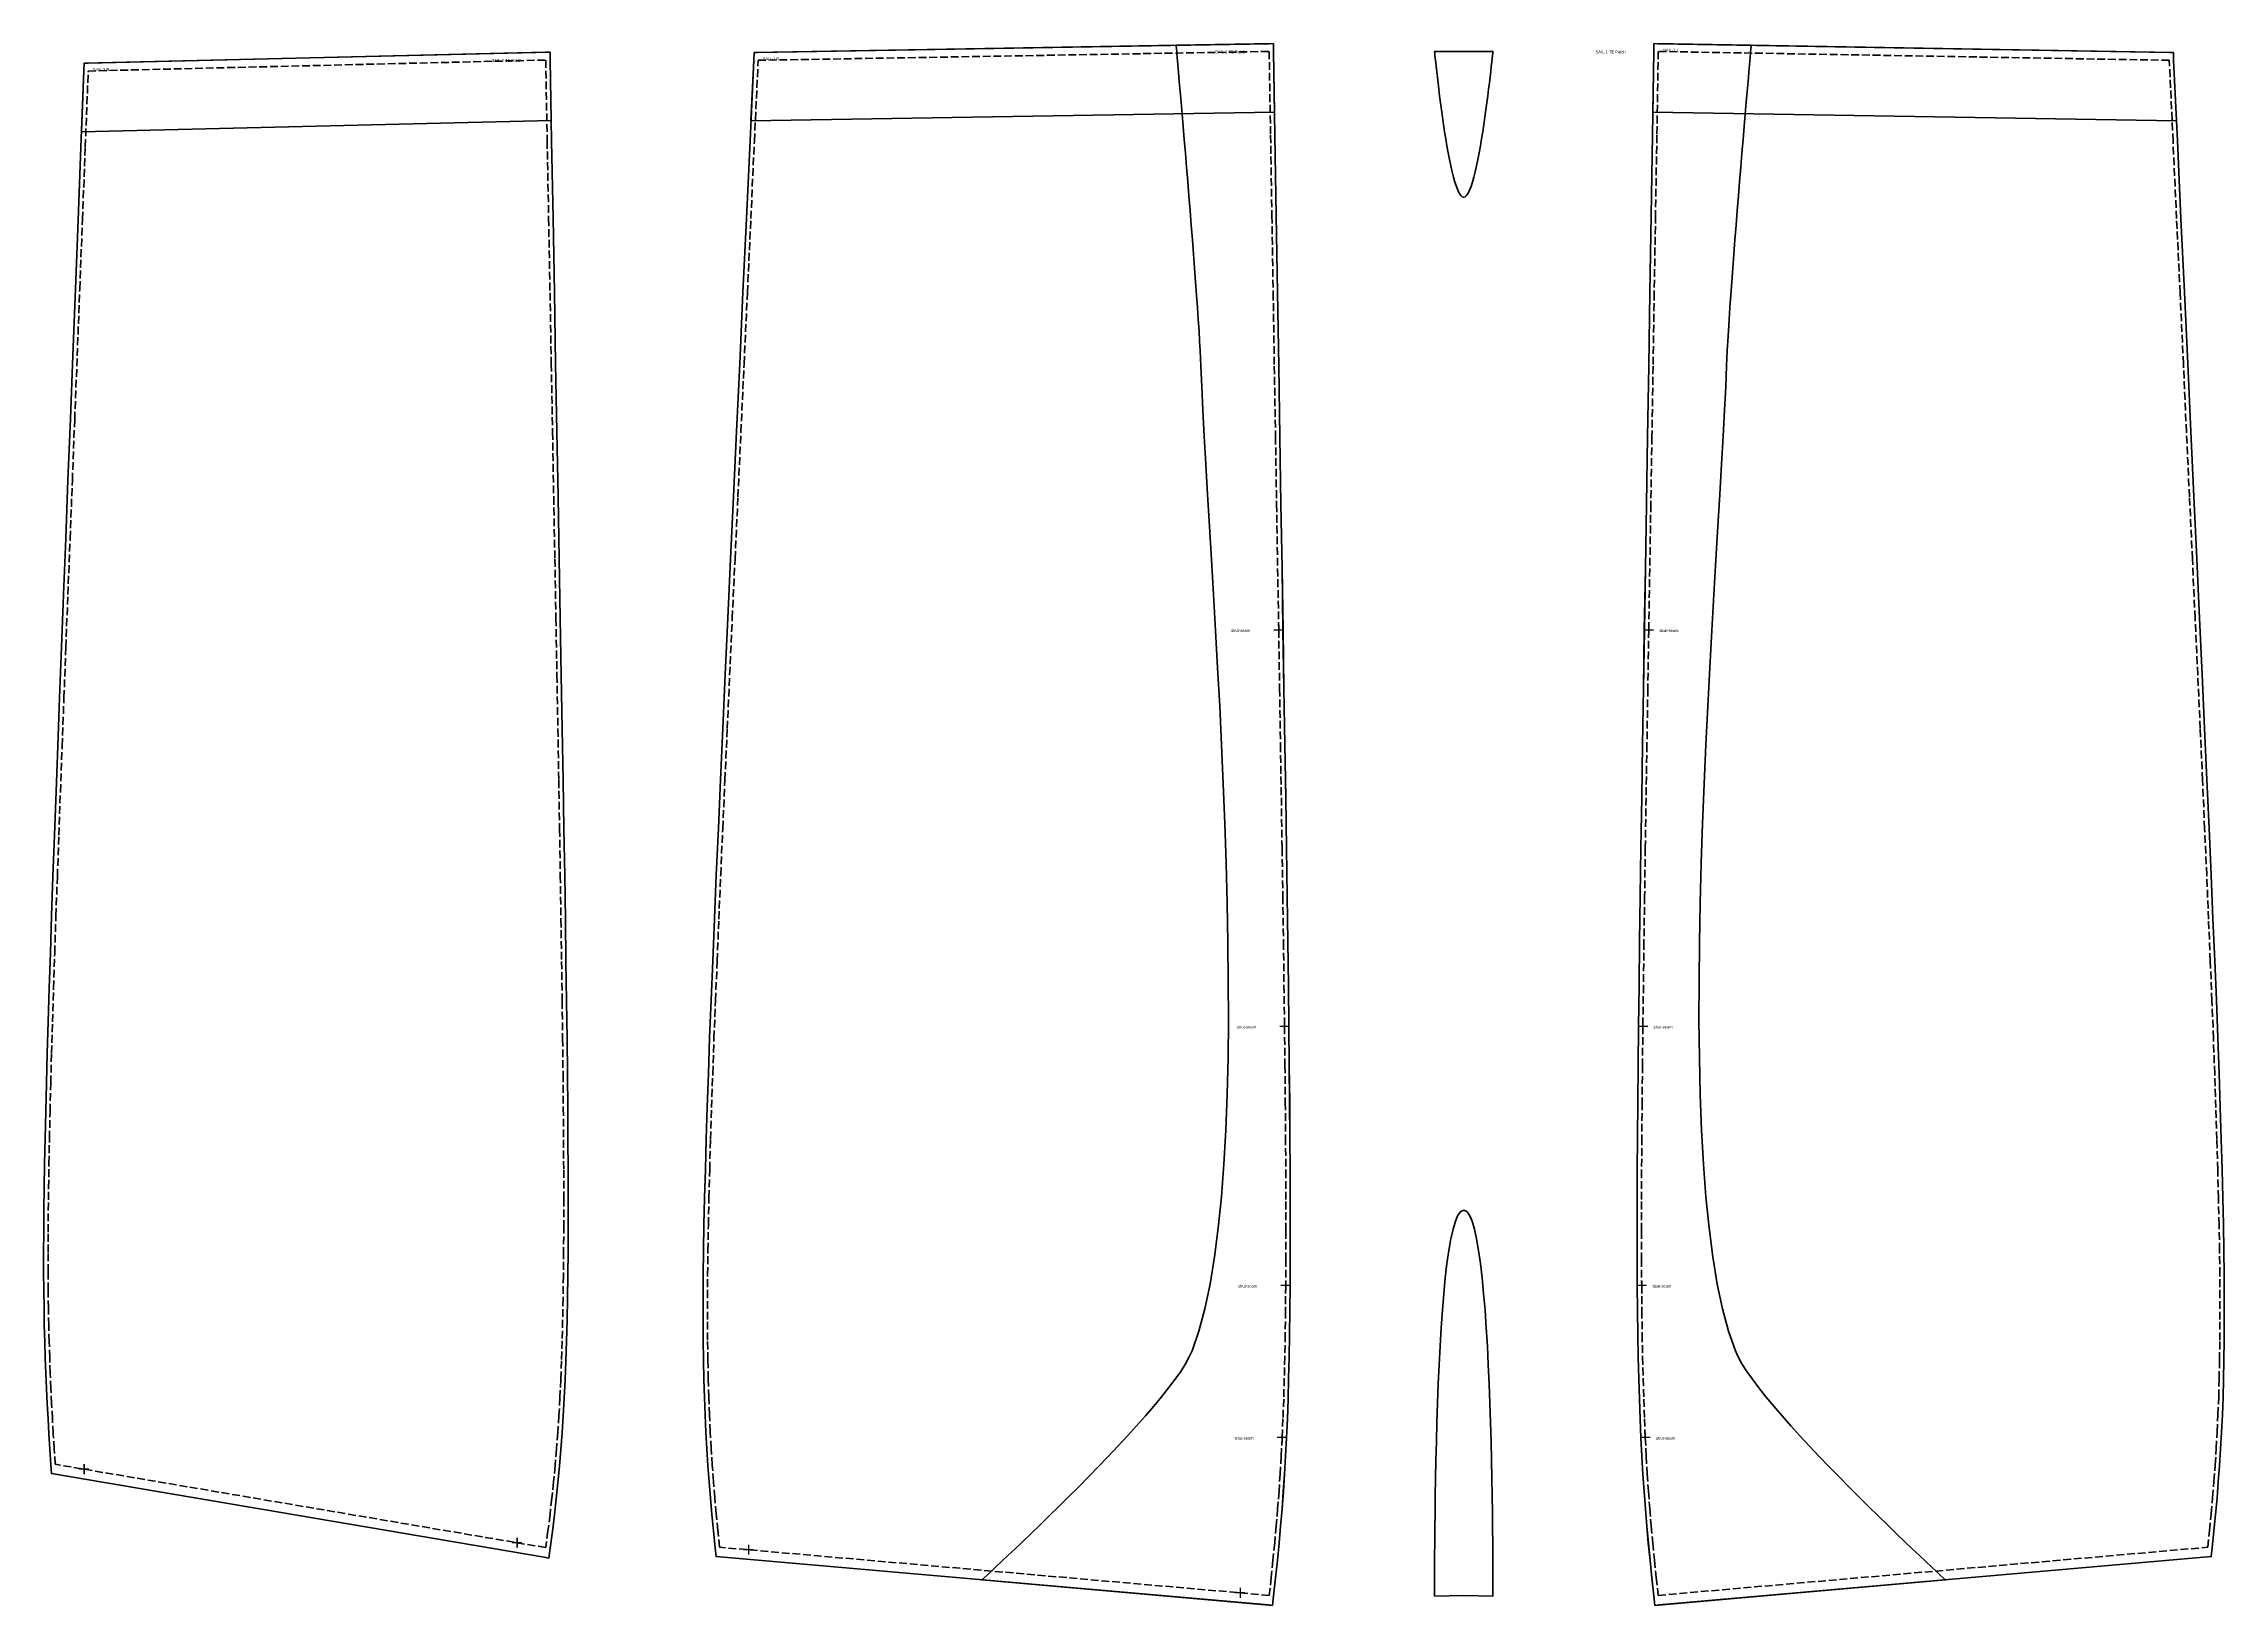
# Model space of a CAD drawing. Header units: millimetres. Extents: x -5729 to 7569, y -6188 to 2520.
# Drawn here: x -1460 to 782, y 913 to 2520 of the extents above; entities that cross this region are included whole.
import ezdxf

# ---------------------------------------------------------------- set-up
doc = ezdxf.new("R2010")
doc.units = ezdxf.units.MM
doc.linetypes.add('DASHED', pattern=[11, -3, 8])
for name, color, linetype in [('MARKER', 8, 'Continuous'), ('PEN', 5, 'Continuous'), ('TEXT', 3, 'Continuous')]:
    doc.layers.add(name, color=color, linetype=linetype)
for name, color, linetype, lineweight in [('PROTECTION', 6, 'Continuous', 50), ('SAIL', 7, 'Continuous', 50), ('SEAM', 1, 'DASHED', 35)]:
    doc.layers.add(name, color=color, linetype=linetype, lineweight=lineweight)

# ---------------------------------------------------------------- blocks, each defined once
blk = doc.blocks.new('UV-SAIL-1_(0)')
at = {"layer": 'MARKER'}
for p, q in [((10.4, -603.2), (0.4, -603.2)), ((5.4, -598.2), (5.4, -608.2)), ((11.4, -1005.9), (11.4, -1015.9)), ((16.4, -1010.9), (6.4, -1010.9)), ((17.6, -1277.4), (7.6, -1277.4)), ((12.6, -1272.4), (12.6, -1282.4)), ((13.9, -1433.8), (3.9, -1433.8)), ((8.9, -1428.8), (8.9, -1438.8))]:
    blk.add_line(p, q, dxfattribs=at)
at = {"layer": 'PEN'}
for p, q in [((-539.6, -1544.1), (-539.6, -1554.1)), ((-534.6, -1549.1), (-544.6, -1549.1)), ((-34.3, -1588.4), (-34.3, -1598.4)), ((-29.3, -1593.4), (-39.3, -1593.4))]:
    blk.add_line(p, q, dxfattribs=at)
at = {"layer": 'SAIL'}
blk.add_lwpolyline([(0, 0), (0.1, -8), (1.5, -94.3), (2.9, -176.9), (4.2, -256), (5.4, -331.7), (6.6, -404.3), (7.7, -473.6), (8.8, -540), (9.9, -603.1), (10.8, -663.4), (11.7, -720.8), (12.6, -775.6), (13.4, -827.6), (14.1, -877), (14.8, -924), (15.3, -968.6), (15.9, -1010.9), (16.3, -1051), (16.7, -1088.9), (16.9, -1124.8), (17.2, -1158.8), (17.3, -1191), (17.3, -1221.4), (17.3, -1250.2), (17.1, -1277.4), (16.9, -1303.2), (16.6, -1327.7), (16.2, -1350.9), (15.6, -1373.1), (15, -1394.2), (14.3, -1414.5), (13.4, -1434), (12.5, -1452.9), (11.4, -1471.3), (10.2, -1489.3), (8.8, -1507.1), (7.4, -1524.8), (5.8, -1542.4), (4, -1560.2), (2.1, -1578.2), (0.1, -1596.5), (-1, -1606.3), (-1, -1606.3), (-5.2, -1605.9), (-573, -1556.2), (-573, -1556.2), (-574, -1547), (-575.7, -1529.7), (-577.3, -1512.7), (-578.9, -1495.9), (-580.2, -1479.2), (-581.5, -1462.4), (-582.6, -1445.4), (-583.5, -1428.1), (-584.4, -1410.5), (-585.1, -1392.4), (-585.6, -1373.6), (-586, -1354), (-586.3, -1333.7), (-586.4, -1312.3), (-586.4, -1289.8), (-586.3, -1266.2), (-586, -1241.3), (-585.5, -1215), (-584.9, -1187.2), (-584.1, -1157.9), (-583.2, -1126.8), (-582.2, -1094), (-581, -1059.3), (-579.7, -1022.7), (-578.2, -984), (-576.5, -943.3), (-574.7, -900.2), (-572.8, -854.9), (-570.7, -807.3), (-568.5, -757), (-566.1, -704.3), (-563.6, -648.9), (-560.9, -590.8), (-558.1, -529.9), (-555.1, -465.7), (-552, -399.1), (-548.8, -329), (-545.4, -255.9), (-541.8, -179.9), (-538.1, -100.1), (-534.3, -17), (-534, -9.2), (-534, -9.2), (-530, -9.2), (-4.5, -0.1), (0, 0)], dxfattribs=at)
at = {"layer": 'SEAM'}
blk.add_lwpolyline([(-4.4, -8.1), (-3, -94.3), (-1.6, -176.9), (-0.3, -256.1), (0.9, -331.9), (2.1, -404.4), (3.2, -473.8), (4.3, -540), (5.4, -603.2), (6.3, -663.5), (7.2, -720.9), (8.1, -775.6), (8.9, -827.7), (9.6, -877.1), (10.3, -924.1), (10.8, -968.7), (11.4, -1010.9), (11.8, -1051), (12.2, -1089), (12.4, -1124.9), (12.7, -1158.9), (12.8, -1191), (12.8, -1221.4), (12.8, -1250.2), (12.6, -1277.4), (12.4, -1303.2), (12.1, -1327.6), (11.7, -1350.8), (11.1, -1372.9), (10.5, -1394.1), (9.8, -1414.3), (8.9, -1433.8), (8, -1452.7), (6.9, -1471), (5.7, -1489), (4.3, -1506.8), (2.9, -1524.4), (1.3, -1542), (-0.5, -1559.7), (-2.3, -1577.7), (-4.4, -1596), (-4.4, -1596), (-569.5, -1546.5), (-569.5, -1546.5), (-571.2, -1529.3), (-572.9, -1512.3), (-574.4, -1495.5), (-575.7, -1478.8), (-577, -1462), (-578.1, -1445.1), (-579, -1427.9), (-579.9, -1410.3), (-580.6, -1392.2), (-581.1, -1373.5), (-581.5, -1354), (-581.8, -1333.6), (-581.9, -1312.3), (-581.9, -1289.9), (-581.8, -1266.3), (-581.5, -1241.4), (-581, -1215.1), (-580.4, -1187.3), (-579.6, -1158), (-578.8, -1127), (-577.7, -1094.2), (-576.5, -1059.5), (-575.2, -1022.9), (-573.7, -984.2), (-572, -943.4), (-570.2, -900.4), (-568.3, -855.1), (-566.2, -807.4), (-564, -757.2), (-561.6, -704.5), (-559.1, -649.1), (-556.4, -591), (-553.6, -530), (-550.6, -466.2), (-547.5, -399.3), (-544.3, -329.4), (-540.9, -256.3), (-537.3, -180), (-533.7, -100.3), (-529.8, -17.2), (-529.8, -17.2), (-4.4, -8.1)], dxfattribs=at)
at = {"layer": 'TEXT'}
blk.add_text('SAIL-1 R', height=3, dxfattribs=at).set_placement((-524.8, -17.2))
at = {"layer": 'text'}
for p in [(-43.6, -605.2), (-37.6, -1012.9), (-36.4, -1279.4), (-40.1, -1435.8)]:
    blk.add_text('strut-seam', height=3, dxfattribs=at).set_placement(p)
blk = doc.blocks.new('UV-SAIL-2_(6)')
at = {"layer": 'PEN'}
for p, q in [((-479.1, -1452.4), (-479.1, -1462.4)), ((-474.1, -1457.4), (-484.1, -1457.4)), ((-28.9, -1533.1), (-38.9, -1533.1)), ((-33.9, -1528.1), (-33.9, -1538.1))]:
    blk.add_line(p, q, dxfattribs=at)
at = {"layer": 'SAIL'}
blk.add_lwpolyline([(0, 0), (0.1, -8), (1.6, -91.1), (3.1, -170.9), (4.5, -247.3), (5.8, -320.4), (7.1, -390.2), (8.3, -457.4), (9.5, -521.3), (10.6, -582.3), (11.6, -640.7), (12.6, -695.9), (13.5, -748.8), (14.3, -799), (15.1, -846.7), (15.8, -892.1), (16.4, -935.1), (17, -976), (17.5, -1014.6), (17.9, -1051.3), (18.2, -1086), (18.4, -1118.8), (18.6, -1149.8), (18.6, -1179.2), (18.6, -1207), (18.5, -1233.3), (18.3, -1258.2), (18, -1281.9), (17.5, -1304.3), (17, -1325.6), (16.3, -1346), (15.6, -1365.5), (14.7, -1384.3), (13.7, -1402.4), (12.5, -1420.1), (11.2, -1437.3), (9.8, -1454.2), (8.2, -1471), (6.4, -1487.8), (4.5, -1504.5), (2.4, -1521.5), (0.1, -1538.7), (-1.2, -1548.8), (-1.2, -1548.8), (-6, -1548), (-512.6, -1461.9), (-512.6, -1461.9), (-513.2, -1452.7), (-514.2, -1436.8), (-515.2, -1421.2), (-516.1, -1405.6), (-516.9, -1390.2), (-517.7, -1374.6), (-518.3, -1358.8), (-518.9, -1342.8), (-519.4, -1326.3), (-519.9, -1309.4), (-520.2, -1291.8), (-520.4, -1273.6), (-520.6, -1254.5), (-520.6, -1234.5), (-520.5, -1213.5), (-520.3, -1191.3), (-520, -1167.9), (-519.7, -1143.2), (-519.1, -1117.2), (-518.5, -1089.6), (-517.8, -1060.5), (-517, -1029.7), (-516, -997.2), (-514.9, -962.7), (-513.7, -926.5), (-512.4, -888.2), (-511, -848), (-509.5, -805.4), (-507.9, -760.4), (-506.1, -713.6), (-504.2, -664.2), (-502.2, -611.9), (-500.2, -557.9), (-497.9, -500.2), (-495.6, -440.3), (-493.1, -377.1), (-490.6, -311.9), (-487.9, -243.3), (-485.2, -172.8), (-482.3, -97.7), (-479.3, -19.2), (-479, -11.5), (-479, -11.5), (-475, -11.4), (-4.5, -0.1), (0, 0)], dxfattribs=at)
at = {"layer": 'SEAM'}
blk.add_lwpolyline([(-4.4, -8.1), (-2.9, -91.3), (-1.4, -171), (0, -247.5), (1.3, -320.6), (2.6, -390.6), (3.8, -457.5), (5, -521.4), (6.1, -582.5), (7.1, -640.6), (8.1, -696.1), (9, -748.9), (9.8, -799.1), (10.6, -846.8), (11.3, -892.2), (11.9, -935.2), (12.5, -976), (13, -1014.7), (13.4, -1051.3), (13.7, -1086), (13.9, -1118.8), (14.1, -1149.9), (14.1, -1179.2), (14.1, -1207), (14, -1233.3), (13.8, -1258.2), (13.5, -1281.8), (13, -1304.2), (12.5, -1325.5), (11.8, -1345.9), (11.1, -1365.3), (10.2, -1384.1), (9.2, -1402.2), (8, -1419.7), (6.7, -1436.9), (5.3, -1453.8), (3.7, -1470.6), (1.9, -1487.3), (0, -1504), (-2.1, -1520.9), (-4.4, -1538.1), (-4.4, -1538.1), (-508.7, -1452.4), (-508.7, -1452.4), (-509.7, -1436.5), (-510.7, -1420.9), (-511.6, -1405.4), (-512.4, -1389.9), (-513.2, -1374.4), (-513.8, -1358.6), (-514.4, -1342.6), (-514.9, -1326.2), (-515.4, -1309.3), (-515.7, -1291.8), (-515.9, -1273.5), (-516.1, -1254.5), (-516.1, -1234.5), (-516, -1213.5), (-515.8, -1191.3), (-515.5, -1168), (-515.2, -1143.3), (-514.6, -1117.3), (-514, -1089.7), (-513.3, -1060.6), (-512.5, -1029.8), (-511.5, -997.3), (-510.4, -962.9), (-509.2, -926.7), (-508, -888.4), (-506.5, -848), (-505, -805.5), (-503.4, -760.8), (-501.6, -713.7), (-499.7, -664.2), (-497.8, -612.2), (-495.7, -557.7), (-493.4, -500.5), (-491.1, -440.6), (-488.7, -377.9), (-486.1, -312.3), (-483.5, -243.7), (-480.7, -172.1), (-477.8, -97.4), (-474.8, -19.4), (-474.8, -19.4), (-4.4, -8.1)], dxfattribs=at)
at = {"layer": 'TEXT'}
blk.add_text('SAIL-2 R', height=3, dxfattribs=at).set_placement((-469.8, -19.4))
blk = doc.blocks.new('UV-SAIL-1.left_(26)')
at = {"layer": 'MARKER'}
for p, q in [((-0.4, -603.2), (-10.4, -603.2)), ((-5.4, -598.2), (-5.4, -608.2)), ((-11.4, -1005.9), (-11.4, -1015.9)), ((-6.4, -1010.9), (-16.4, -1010.9)), ((-7.6, -1277.4), (-17.6, -1277.4)), ((-12.6, -1272.4), (-12.6, -1282.4)), ((-3.9, -1433.8), (-13.9, -1433.8)), ((-8.9, -1428.8), (-8.9, -1438.8))]:
    blk.add_line(p, q, dxfattribs=at)
at = {"layer": 'PEN'}
for p, q in [((-930.9, -1544.1), (-930.9, -1554.1)), ((-925.9, -1549.1), (-935.9, -1549.1)), ((-425.5, -1588.4), (-425.5, -1598.4)), ((-420.5, -1593.4), (-430.5, -1593.4))]:
    blk.add_line(p, q, dxfattribs=at)
at = {"layer": 'SAIL'}
blk.add_lwpolyline([(0, 0), (-0.1, -8), (-1.5, -94.3), (-2.9, -176.9), (-4.2, -256), (-5.4, -331.7), (-6.6, -404.3), (-7.7, -473.6), (-8.8, -540), (-9.9, -603.1), (-10.8, -663.4), (-11.7, -720.8), (-12.6, -775.6), (-13.4, -827.6), (-14.1, -877), (-14.8, -924), (-15.3, -968.6), (-15.9, -1010.9), (-16.3, -1051), (-16.7, -1088.9), (-16.9, -1124.8), (-17.2, -1158.8), (-17.3, -1191), (-17.3, -1221.4), (-17.3, -1250.2), (-17.1, -1277.4), (-16.9, -1303.2), (-16.6, -1327.7), (-16.2, -1350.9), (-15.6, -1373.1), (-15, -1394.2), (-14.3, -1414.5), (-13.4, -1434), (-12.5, -1452.9), (-11.4, -1471.3), (-10.2, -1489.3), (-8.8, -1507.1), (-7.4, -1524.8), (-5.8, -1542.4), (-4, -1560.2), (-2.1, -1578.2), (-0.1, -1596.5), (1, -1606.3), (1, -1606.3), (5.2, -1605.9), (573, -1556.2), (573, -1556.2), (574, -1547), (575.7, -1529.7), (577.3, -1512.7), (578.9, -1495.9), (580.2, -1479.2), (581.5, -1462.4), (582.6, -1445.4), (583.5, -1428.1), (584.4, -1410.5), (585.1, -1392.4), (585.6, -1373.6), (586, -1354), (586.3, -1333.7), (586.4, -1312.3), (586.4, -1289.8), (586.3, -1266.2), (586, -1241.3), (585.5, -1215), (584.9, -1187.2), (584.1, -1157.9), (583.2, -1126.8), (582.2, -1094), (581, -1059.3), (579.7, -1022.7), (578.2, -984), (576.5, -943.3), (574.7, -900.2), (572.8, -854.9), (570.7, -807.3), (568.5, -757), (566.1, -704.3), (563.6, -648.9), (560.9, -590.8), (558.1, -529.9), (555.1, -465.7), (552, -399.1), (548.8, -329), (545.4, -255.9), (541.8, -179.9), (538.1, -100.1), (534.3, -17), (534, -9.2), (534, -9.2), (530, -9.2), (4.5, -0.1), (0, 0)], dxfattribs=at)
at = {"layer": 'SEAM'}
blk.add_lwpolyline([(4.4, -8.1), (3, -94.3), (1.6, -176.9), (0.3, -256.1), (-0.9, -331.9), (-2.1, -404.4), (-3.2, -473.8), (-4.3, -540), (-5.4, -603.2), (-6.3, -663.5), (-7.2, -720.9), (-8.1, -775.6), (-8.9, -827.7), (-9.6, -877.1), (-10.3, -924.1), (-10.8, -968.7), (-11.4, -1010.9), (-11.8, -1051), (-12.2, -1089), (-12.4, -1124.9), (-12.7, -1158.9), (-12.8, -1191), (-12.8, -1221.4), (-12.8, -1250.2), (-12.6, -1277.4), (-12.4, -1303.2), (-12.1, -1327.6), (-11.7, -1350.8), (-11.1, -1372.9), (-10.5, -1394.1), (-9.8, -1414.3), (-8.9, -1433.8), (-8, -1452.7), (-6.9, -1471), (-5.7, -1489), (-4.3, -1506.8), (-2.9, -1524.4), (-1.3, -1542), (0.5, -1559.7), (2.3, -1577.7), (4.4, -1596), (4.4, -1596), (569.5, -1546.5), (569.5, -1546.5), (571.2, -1529.3), (572.9, -1512.3), (574.4, -1495.5), (575.7, -1478.8), (577, -1462), (578.1, -1445.1), (579, -1427.9), (579.9, -1410.3), (580.6, -1392.2), (581.1, -1373.5), (581.5, -1354), (581.8, -1333.6), (581.9, -1312.3), (581.9, -1289.9), (581.8, -1266.3), (581.5, -1241.4), (581, -1215.1), (580.4, -1187.3), (579.6, -1158), (578.8, -1127), (577.7, -1094.2), (576.5, -1059.5), (575.2, -1022.9), (573.7, -984.2), (572, -943.4), (570.2, -900.4), (568.3, -855.1), (566.2, -807.4), (564, -757.2), (561.6, -704.5), (559.1, -649.1), (556.4, -591), (553.6, -530), (550.6, -466.2), (547.5, -399.3), (544.3, -329.4), (540.9, -256.3), (537.3, -180), (533.7, -100.3), (529.8, -17.2), (529.8, -17.2), (4.4, -8.1)], dxfattribs=at)
at = {"layer": 'TEXT'}
blk.add_text('SAIL-1 L', height=3, dxfattribs=at).set_placement((9.4, -8.1))
at = {"layer": 'text'}
for p in [(5.6, -605.2), (-0.4, -1012.9), (-1.6, -1279.4), (2.1, -1435.8)]:
    blk.add_text('strut-seam', height=3, dxfattribs=at).set_placement(p)
blk = doc.blocks.new('UV-SAIL-1.te_patch TE Patch_(27)')
at = {"layer": 'SAIL'}
blk.add_lwpolyline([(0, 0), (0.1, -8), (1.1, -70.4), (-537.2, -79.6), (-534.3, -17), (-534, -9.2), (0, 0)], dxfattribs=at)
at = {"layer": 'TEXT'}
blk.add_text('SAIL-1 TE Patch', height=3, dxfattribs=at).set_placement((-60, -10))
blk = doc.blocks.new('UV-SAIL-1.te_patch.left TE Patch_(28)')
at = {"layer": 'SAIL'}
blk.add_lwpolyline([(0, 0), (-0.1, -8), (-1.1, -70.4), (537.2, -79.6), (534.3, -17), (534, -9.2), (0, 0)], dxfattribs=at)
at = {"layer": 'TEXT'}
blk.add_text('SAIL-1 TE Patch', height=3, dxfattribs=at).set_placement((-60, -10))
blk = doc.blocks.new('UV-SAIL-1.le_seam_patch_(29)')
at = {"layer": 'PROTECTION'}
blk.add_lwpolyline([(0, 0), (-30, -0.7), (-30, 0.6), (-30, 4.4), (-30, 10.4), (-30, 18.6), (-30, 28.7), (-29.9, 40.6), (-29.8, 54), (-29.7, 68.9), (-29.5, 85), (-29.3, 102.2), (-29, 120.2), (-28.6, 138.9), (-28.1, 158.2), (-27.6, 177.9), (-26.9, 197.7), (-26.2, 217.5), (-25.3, 237.1), (-24.3, 256.4), (-23.2, 275.1), (-21.9, 293.2), (-20.5, 310.3), (-19, 326.4), (-17.2, 341.3), (-15.3, 354.7), (-13.3, 366.6), (-11, 376.7), (-8.6, 384.9), (-5.9, 390.9), (-3.1, 394.7), (0, 396), (3.1, 394.7), (5.9, 390.9), (8.6, 384.9), (11, 376.7), (13.3, 366.6), (15.3, 354.7), (17.2, 341.3), (19, 326.4), (20.5, 310.3), (21.9, 293.2), (23.2, 275.1), (24.3, 256.4), (25.3, 237.1), (26.2, 217.5), (26.9, 197.7), (27.6, 177.9), (28.1, 158.2), (28.6, 138.9), (29, 120.2), (29.3, 102.2), (29.5, 85), (29.7, 68.9), (29.8, 54), (29.9, 40.6), (30, 28.7), (30, 18.6), (30, 10.4), (30, 4.4), (30, 0.6), (30, -0.7), (0, 0)], close=True, dxfattribs=at)
blk = doc.blocks.new('UV-SAIL-1.te_seam_patch_(30)')
at = {"layer": 'PROTECTION'}
blk.add_lwpolyline([(0, 0), (-30, 0), (-30, -0.5), (-29.8, -1.9), (-29.6, -4.2), (-29.2, -7.3), (-28.8, -11.1), (-28.3, -15.6), (-27.8, -20.7), (-27.1, -26.3), (-26.4, -32.4), (-25.6, -38.9), (-24.8, -45.7), (-23.8, -52.8), (-22.9, -60.1), (-21.8, -67.5), (-20.7, -75), (-19.6, -82.5), (-18.4, -89.9), (-17.2, -97.2), (-15.9, -104.3), (-14.6, -111.1), (-13.2, -117.6), (-11.8, -123.7), (-10.4, -129.3), (-9, -134.4), (-7.5, -138.9), (-6.1, -142.7), (-4.6, -145.8), (-3, -148.1), (-1.5, -149.5), (0, -150), (1.5, -149.5), (3, -148.1), (4.6, -145.8), (6.1, -142.7), (7.5, -138.9), (9, -134.4), (10.4, -129.3), (11.8, -123.7), (13.2, -117.6), (14.6, -111.1), (15.9, -104.3), (17.2, -97.2), (18.4, -89.9), (19.6, -82.5), (20.7, -75), (21.8, -67.5), (22.9, -60.1), (23.8, -52.8), (24.8, -45.7), (25.6, -38.9), (26.4, -32.4), (27.1, -26.3), (27.8, -20.7), (28.3, -15.6), (28.8, -11.1), (29.2, -7.3), (29.6, -4.2), (29.8, -1.9), (30, -0.5), (30, 0), (0, 0)], close=True, dxfattribs=at)
blk = doc.blocks.new('UV-SAIL-1.patch.strut.center_(35)')
at = {"layer": 'SAIL'}
blk.add_lwpolyline([(0, 0), (0.1, -0.9), (0.3, -3.4), (0.7, -7.4), (1.1, -13), (1.7, -19.8), (2.4, -27.9), (3.2, -37.2), (4.1, -47.5), (5.1, -58.7), (6.1, -70.8), (7.2, -83.6), (8.3, -97), (9.5, -110.9), (10.6, -125.3), (11.9, -140), (13.1, -154.9), (14.3, -170), (15.5, -185), (16.7, -200), (17.8, -214.8), (18.9, -229.3), (20, -243.3), (21, -256.9), (21.9, -269.9), (22.7, -282.2), (23.5, -293.7), (24.1, -304.3), (24.7, -313.9), (25.1, -322.3), (25.4, -329.6), (26.2, -351.2), (27.4, -375.4), (28.8, -402.1), (30.5, -431), (32.3, -461.9), (34.2, -494.6), (36.3, -529.1), (38.4, -565), (40.5, -602.1), (42.6, -640.4), (44.7, -679.6), (46.6, -719.4), (48.4, -759.8), (50, -800.6), (51.3, -841.4), (52.4, -882.3), (53.2, -922.9), (53.6, -963), (53.7, -1002.6), (53.3, -1041.3), (52.4, -1079.1), (51, -1115.7), (49.1, -1150.8), (46.5, -1184.5), (43.3, -1216.4), (39.4, -1246.3), (34.9, -1274.1), (29.5, -1299.6), (23.3, -1322.5), (16.3, -1342.8), (13.5, -1349.1), (9.5, -1356.2), (4.6, -1363.9), (-1.2, -1372.1), (-7.8, -1380.9), (-15.1, -1390.2), (-23.1, -1399.8), (-31.7, -1409.7), (-40.7, -1419.9), (-50.1, -1430.3), (-59.9, -1440.9), (-69.9, -1451.4), (-80.1, -1462), (-90.3, -1472.5), (-100.6, -1482.9), (-110.7, -1493.1), (-120.7, -1503), (-130.5, -1512.6), (-140, -1521.8), (-149, -1530.6), (-157.6, -1538.8), (-165.6, -1546.4), (-173, -1553.4), (-179.6, -1559.6), (-185.5, -1565.1), (-190.4, -1569.7), (-194.4, -1573.4), (-197.4, -1576.2), (-199.2, -1577.9), (-199.9, -1578.4), (-199.9, -1578.4), (99, -1604.6), (99, -1604.6), (100.1, -1594.8), (102.1, -1576.4), (104, -1558.5), (105.7, -1540.7), (107.3, -1523), (108.8, -1505.4), (110.1, -1487.6), (111.4, -1469.6), (112.4, -1451.2), (113.4, -1432.3), (114.3, -1412.8), (115, -1392.5), (115.6, -1371.3), (116.1, -1349.2), (116.6, -1326), (116.9, -1301.5), (117.1, -1275.7), (117.3, -1248.5), (117.3, -1219.7), (117.3, -1189.3), (117.1, -1157.1), (116.9, -1123.1), (116.6, -1087.2), (116.3, -1049.2), (115.8, -1009.2), (115.3, -966.9), (114.7, -922.3), (114.1, -875.3), (113.4, -825.9), (112.6, -773.8), (111.7, -719.1), (110.8, -661.7), (109.8, -601.4), (108.8, -538.2), (107.7, -471.9), (106.6, -402.6), (105.4, -330), (104.1, -254.2), (102.8, -175.2), (101.5, -92.5), (100.1, -6.3), (100, 1.7), (0, 0), (100, 1.7)], dxfattribs=at)
blk = doc.blocks.new('UV-SAIL-1.patch.strut.center.left_(36)')
at = {"layer": 'SAIL'}
blk.add_lwpolyline([(0, 0), (-0.1, -0.9), (-0.3, -3.4), (-0.7, -7.4), (-1.1, -13), (-1.7, -19.8), (-2.4, -27.9), (-3.2, -37.2), (-4.1, -47.5), (-5.1, -58.7), (-6.1, -70.8), (-7.2, -83.6), (-8.3, -97), (-9.5, -110.9), (-10.6, -125.3), (-11.9, -140), (-13.1, -154.9), (-14.3, -170), (-15.5, -185), (-16.7, -200), (-17.8, -214.8), (-18.9, -229.3), (-20, -243.3), (-21, -256.9), (-21.9, -269.9), (-22.7, -282.2), (-23.5, -293.7), (-24.1, -304.3), (-24.7, -313.9), (-25.1, -322.3), (-25.4, -329.6), (-26.2, -351.2), (-27.4, -375.4), (-28.8, -402.1), (-30.5, -431), (-32.3, -461.9), (-34.2, -494.6), (-36.3, -529.1), (-38.4, -565), (-40.5, -602.1), (-42.6, -640.4), (-44.7, -679.6), (-46.6, -719.4), (-48.4, -759.8), (-50, -800.6), (-51.3, -841.4), (-52.4, -882.3), (-53.2, -922.9), (-53.6, -963), (-53.7, -1002.6), (-53.3, -1041.3), (-52.4, -1079.1), (-51, -1115.7), (-49.1, -1150.8), (-46.5, -1184.5), (-43.3, -1216.4), (-39.4, -1246.3), (-34.9, -1274.1), (-29.5, -1299.6), (-23.3, -1322.5), (-16.3, -1342.8), (-13.5, -1349.1), (-9.5, -1356.2), (-4.6, -1363.9), (1.2, -1372.1), (7.8, -1380.9), (15.1, -1390.2), (23.1, -1399.8), (31.7, -1409.7), (40.7, -1419.9), (50.1, -1430.3), (59.9, -1440.9), (69.9, -1451.4), (80.1, -1462), (90.3, -1472.5), (100.6, -1482.9), (110.7, -1493.1), (120.7, -1503), (130.5, -1512.6), (140, -1521.8), (149, -1530.6), (157.6, -1538.8), (165.6, -1546.4), (173, -1553.4), (179.6, -1559.6), (185.5, -1565.1), (190.4, -1569.7), (194.4, -1573.4), (197.4, -1576.2), (199.2, -1577.9), (199.9, -1578.4), (199.9, -1578.4), (-99, -1604.6), (-99, -1604.6), (-100.1, -1594.8), (-102.1, -1576.4), (-104, -1558.5), (-105.7, -1540.7), (-107.3, -1523), (-108.8, -1505.4), (-110.1, -1487.6), (-111.4, -1469.6), (-112.4, -1451.2), (-113.4, -1432.3), (-114.3, -1412.8), (-115, -1392.5), (-115.6, -1371.3), (-116.1, -1349.2), (-116.6, -1326), (-116.9, -1301.5), (-117.1, -1275.7), (-117.3, -1248.5), (-117.3, -1219.7), (-117.3, -1189.3), (-117.1, -1157.1), (-116.9, -1123.1), (-116.6, -1087.2), (-116.3, -1049.2), (-115.8, -1009.2), (-115.3, -966.9), (-114.7, -922.3), (-114.1, -875.3), (-113.4, -825.9), (-112.6, -773.8), (-111.7, -719.1), (-110.8, -661.7), (-109.8, -601.4), (-108.8, -538.2), (-107.7, -471.9), (-106.6, -402.6), (-105.4, -330), (-104.1, -254.2), (-102.8, -175.2), (-101.5, -92.5), (-100.1, -6.3), (-100, 1.7), (0, 0), (-100, 1.7)], dxfattribs=at)
blk = doc.blocks.new('UV-SAIL-2.left_(37)')
at = {"layer": 'PEN'}
for p, q in [((-2358, -1452.4), (-2358, -1462.4)), ((-2353, -1457.4), (-2363, -1457.4)), ((-1907.8, -1533.1), (-1917.8, -1533.1)), ((-1912.8, -1528.1), (-1912.8, -1538.1))]:
    blk.add_line(p, q, dxfattribs=at)
blk = doc.blocks.new('UV-SAIL-2.te_patch TE Patch_(38)')
at = {"layer": 'SAIL'}
blk.add_lwpolyline([(0, 0), (0.1, -8), (1.3, -70.4), (-481.7, -81.8), (-479.3, -19.2), (-479, -11.5), (0, 0)], dxfattribs=at)
at = {"layer": 'TEXT'}
blk.add_text('SAIL-2 TE Patch', height=3, dxfattribs=at).set_placement((-60, -10))

msp = doc.modelspace()

# ---------------------------------------------------------------- block references
for name, p in [('UV-SAIL-1_(0)', (-195.6, 2519.8)), ('UV-SAIL-1.left_(26)', (195.6, 2519.8)), ('UV-SAIL-1.te_patch TE Patch_(27)', (-195.6, 2519.8)), ('UV-SAIL-1.patch.strut.center_(35)', (-295.6, 2518.1)), ('UV-SAIL-1.te_seam_patch_(30)', (0, 2511.7)), ('UV-SAIL-1.te_patch.left TE Patch_(28)', (195.6, 2519.8)), ('UV-SAIL-1.patch.strut.center.left_(36)', (295.6, 2518.1)), ('UV-SAIL-2_(6)', (-939.4, 2511)), ('UV-SAIL-2.left_(37)', (939.4, 2511)), ('UV-SAIL-2.te_patch TE Patch_(38)', (-939.4, 2511)), ('UV-SAIL-1.le_seam_patch_(29)', (0, 923.8))]:
    msp.add_blockref(name, p)

doc.saveas('drawing.dxf')
